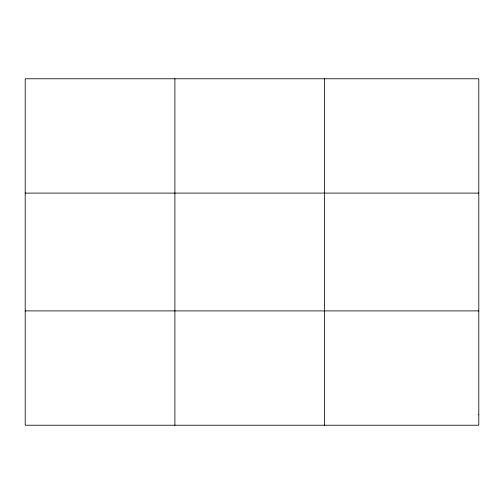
<?xml version="1.0" encoding="UTF-8"?>
<svg xmlns="http://www.w3.org/2000/svg" width="504" height="504" viewBox="0 0 504 504"><rect width="100%" height="100%" fill="white"/><g stroke="black" fill="none" stroke-linecap="round" stroke-linejoin="round"><path stroke-width="0.76" d="M174.888 425.225L174.888 78.775M324.576 425.225L324.576 78.775M25.2 193.101L478.8 193.101M25.2 310.899L478.8 310.899M478.8 414.83L478.8 425.225L25.2 425.225L25.2 78.775L478.8 78.775L478.8 414.83"/></g></svg>
